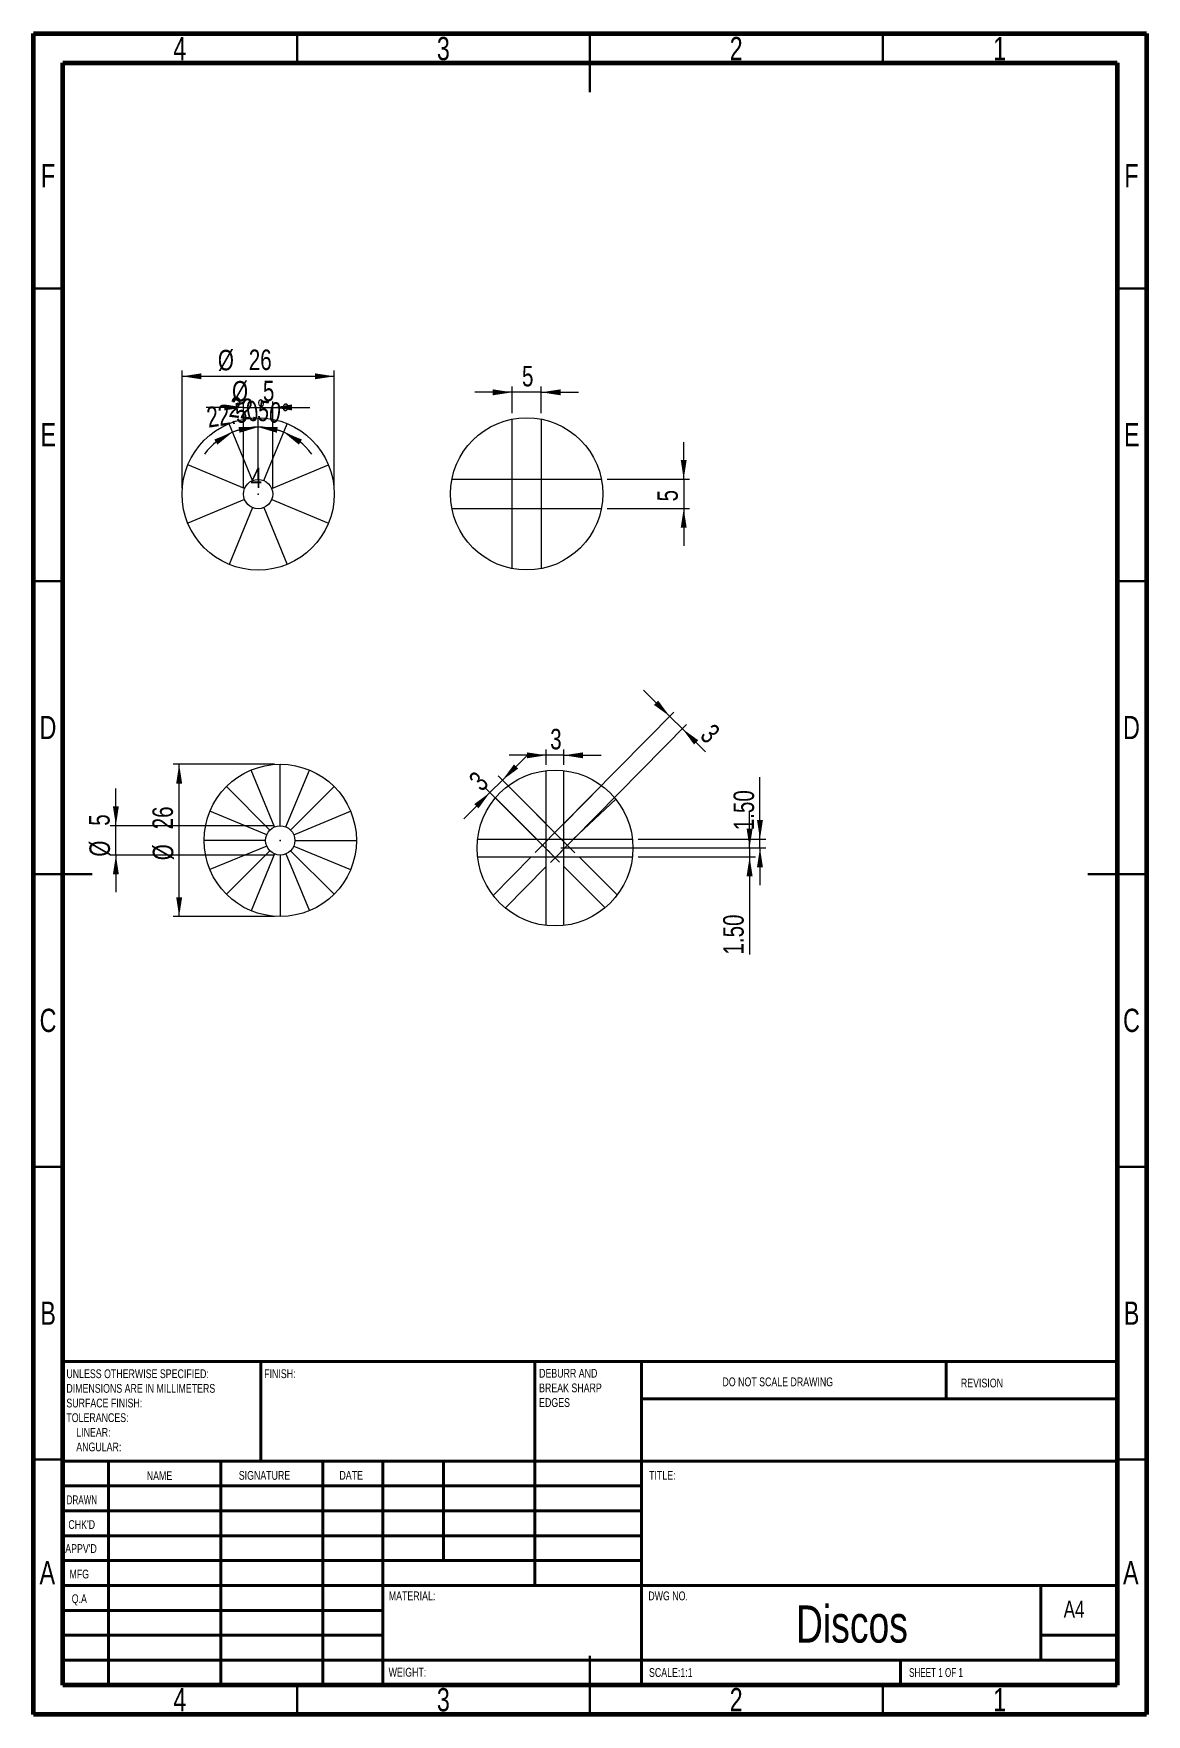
# Model space of a CAD drawing. Header units: millimetres. Extents: x 15 to 205, y 5 to 292.
import ezdxf

# ---------------------------------------------------------------- set-up
doc = ezdxf.new("R2010")
doc.units = ezdxf.units.MM
doc.header["$PDSIZE"] = -1
doc.linetypes.add('CENTERX2', pattern=[20.32, 12.7, -2.54, 2.54, -2.54])
doc.styles.add('SLDTEXTSTYLE0', font='TXT', dxfattribs={"width": 0.75})
doc.styles.add('SLDTEXTSTYLE1', font='TXT', dxfattribs={"width": 0.686449})
doc.styles.add('SLDTEXTSTYLE2', font='TXT', dxfattribs={"width": 0.6875})
doc.dimstyles.new('SLDDIMSTYLE0', dxfattribs={"dimtxt": 3.5, "dimasz": 3.302, "dimexe": 0, "dimexo": 0.0625, "dimgap": 0.875, "dimtad": 1, "dimrnd": 1e-09, "dimzin": 12, "dimdsep": 46, "dimtxsty": 'SLDTEXTSTYLE0', "dimsah": 1, "dimcen": 0.09, "dimadec": 0, "dimazin": 3, "dimtfac": 1, "dimtofl": 0, "dimtmove": 0, "dimatfit": 3, "dimfxl": 0, "dimfrac": 2, "dimtolj": 1, "dimtzin": 12, "dimarcsym": 0})
doc.dimstyles.new('SLDDIMSTYLE1', dxfattribs={"dimtxt": 3.5, "dimasz": 3.302, "dimexe": 0, "dimexo": 0.0625, "dimgap": 0.875, "dimtad": 1, "dimrnd": 1e-09, "dimzin": 12, "dimdsep": 46, "dimtxsty": 'SLDTEXTSTYLE0', "dimsah": 1, "dimcen": 0.09, "dimadec": 0, "dimazin": 3, "dimtfac": 1, "dimtmove": 0, "dimatfit": 0, "dimfxl": 0, "dimfrac": 2, "dimtolj": 1, "dimtzin": 12, "dimarcsym": 0})
doc.dimstyles.new('SLDDIMSTYLE2', dxfattribs={"dimtxt": 3.5, "dimasz": 3.302, "dimexe": 0, "dimexo": 0.0625, "dimgap": 0.875, "dimtad": 1, "dimdec": 4, "dimzin": 4, "dimdsep": 46, "dimtxsty": 'SLDTEXTSTYLE0', "dimsah": 1, "dimcen": 0.09, "dimazin": 1, "dimtfac": 1, "dimtofl": 0, "dimtmove": 0, "dimatfit": 3, "dimfxl": 0, "dimfrac": 2, "dimtolj": 1, "dimtzin": 12, "dimarcsym": 0})
doc.dimstyles.new('SLDDIMSTYLE3', dxfattribs={"dimtxt": 3.5, "dimasz": 3.302, "dimexe": 0, "dimexo": 0.0625, "dimgap": 0.875, "dimtad": 1, "dimrnd": 1e-09, "dimzin": 12, "dimdsep": 46, "dimtxsty": 'SLDTEXTSTYLE0', "dimblk1": 'NONE', "dimblk2": 'NONE', "dimsah": 1, "dimcen": 0.09, "dimadec": 0, "dimazin": 3, "dimtfac": 1, "dimtmove": 0, "dimatfit": 0, "dimldrblk": 'NONE', "dimfxl": 0, "dimfrac": 2, "dimtolj": 1, "dimtzin": 12, "dimarcsym": 0})
doc.dimstyles.new('SLDDIMSTYLE4', dxfattribs={"dimtxt": 3.5, "dimasz": 3.302, "dimexe": 0, "dimexo": 0.0625, "dimgap": 0.875, "dimtad": 1, "dimrnd": 1e-09, "dimzin": 4, "dimdsep": 46, "dimtxsty": 'SLDTEXTSTYLE0', "dimsah": 1, "dimcen": 0.09, "dimadec": 0, "dimazin": 1, "dimtfac": 1, "dimtmove": 0, "dimatfit": 0, "dimfxl": 0, "dimfrac": 2, "dimtolj": 1, "dimtzin": 12, "dimarcsym": 0})

# ---------------------------------------------------------------- blocks, each defined once
blk = doc.blocks.new('_D')
at = {"color": 7, "linetype": 'Continuous', "lineweight": 0}
for p, q in [((40.34, 214.38), (40.34, 234.48)), ((40.34, 233.48), (66.34, 233.48)), ((66.34, 214.38), (66.34, 234.48))]:
    blk.add_line(p, q, dxfattribs=at)
for points in [[(40.34, 233.48), (43.64, 232.98), (43.64, 233.99)], [(66.34, 233.48), (63.04, 233.99), (63.04, 232.98)]]:
    blk.add_solid(points, dxfattribs=at)
at = {"color": 7, "linetype": 'Continuous', "lineweight": 0, "char_height": 3.5, "attachment_point": 1, "style": 'SLDTEXTSTYLE0'}
for s, insert in [('%%c', (46.46, 238)), ('26', (51.74, 238.05))]:
    blk.add_mtext(s, dxfattribs=dict(at, insert=insert))
blk = doc.blocks.new('_D_1')
at = {"color": 7, "linetype": 'Continuous', "lineweight": 0}
for p, q in [((50.84, 228.17), (44.49, 228.17)), ((50.84, 214.38), (50.84, 229.17)), ((50.84, 228.17), (55.84, 228.17)), ((55.84, 214.38), (55.84, 229.17)), ((55.84, 228.17), (62.19, 228.17))]:
    blk.add_line(p, q, dxfattribs=at)
for points in [[(50.84, 228.17), (47.54, 228.68), (47.54, 227.66)], [(55.84, 228.17), (59.14, 227.66), (59.14, 228.68)]]:
    blk.add_solid(points, dxfattribs=at)
at = {"color": 7, "linetype": 'Continuous', "lineweight": 0, "char_height": 3.5, "attachment_point": 1, "style": 'SLDTEXTSTYLE0'}
for s, insert in [('%%c', (48.88, 232.68)), ('5', (54.15, 232.74))]:
    blk.add_mtext(s, dxfattribs=dict(at, insert=insert))
blk = doc.blocks.new('_D_2')
at = {"color": 7, "linetype": 'Continuous', "lineweight": 0}
for start, end in [(112.5, 143.3318), (90, 112.5), (59.1682, 90)]:
    blk.add_arc((53.34, 213.38), 11.42, start, end, dxfattribs=at)
for points in [[(48.97, 223.94), (45.86, 222.69), (46.38, 221.82)], [(53.34, 224.81), (56.54, 223.84), (56.68, 224.85)]]:
    blk.add_solid(points, dxfattribs=at)
at = {"color": 7, "linetype": 'Continuous', "lineweight": 0, "insert": (44.35, 228.17), "char_height": 3.5, "attachment_point": 1, "rotation": 8.3048, "style": 'SLDTEXTSTYLE0'}
blk.add_mtext('22.50°', dxfattribs=at)
blk = doc.blocks.new('_D_3')
at = {"color": 7, "linetype": 'Continuous', "lineweight": 0}
for start, end in [(90, 120.8318), (67.5, 90), (36.6682, 67.5)]:
    blk.add_arc((53.34, 213.38), 11.42, start, end, dxfattribs=at)
for points in [[(53.34, 224.81), (50, 224.85), (50.14, 223.84)], [(57.71, 223.94), (60.29, 221.82), (60.81, 222.69)]]:
    blk.add_solid(points, dxfattribs=at)
at = {"color": 7, "linetype": 'Continuous', "lineweight": 0, "insert": (48.7, 230.06), "char_height": 3.5, "attachment_point": 1, "rotation": 352.5697, "style": 'SLDTEXTSTYLE0'}
blk.add_mtext('22.50°', dxfattribs=at)
blk = doc.blocks.new('_D_4')
at = {"color": 7, "linetype": 'Continuous', "lineweight": 0, "insert": (52.04, 217.89), "char_height": 3.5, "attachment_point": 1, "style": 'SLDTEXTSTYLE0'}
blk.add_mtext('4', dxfattribs=at)
blk = doc.blocks.new('_NONE')
blk = doc.blocks.new('_D_5')
at = {"color": 7, "linetype": 'Continuous', "lineweight": 0}
for p, q in [((96.69, 230.75), (90.34, 230.75)), ((96.69, 227.17), (96.69, 231.75)), ((101.69, 230.75), (96.69, 230.75)), ((101.69, 227.17), (101.69, 231.75)), ((101.69, 230.75), (108.04, 230.75))]:
    blk.add_line(p, q, dxfattribs=at)
for points in [[(96.69, 230.75), (93.39, 231.26), (93.39, 230.24)], [(101.69, 230.75), (104.99, 230.24), (104.99, 231.26)]]:
    blk.add_solid(points, dxfattribs=at)
at = {"color": 7, "linetype": 'Continuous', "lineweight": 0, "insert": (98.39, 235.26), "char_height": 3.5, "attachment_point": 1, "style": 'SLDTEXTSTYLE0'}
blk.add_mtext('5', dxfattribs=at)
blk = doc.blocks.new('_D_6')
at = {"color": 7, "linetype": 'Continuous', "lineweight": 0}
for p, q in [((126, 215.91), (126, 222.26)), ((112.95, 215.91), (127, 215.91)), ((126, 215.91), (126, 210.91)), ((112.95, 210.91), (127, 210.91)), ((126, 210.91), (126, 204.56))]:
    blk.add_line(p, q, dxfattribs=at)
for points in [[(126, 215.91), (126.51, 219.21), (125.49, 219.21)], [(126, 210.91), (125.49, 207.61), (126.51, 207.61)]]:
    blk.add_solid(points, dxfattribs=at)
at = {"color": 7, "linetype": 'Continuous', "lineweight": 0, "insert": (121.49, 212.12), "char_height": 3.5, "attachment_point": 1, "rotation": 90, "style": 'SLDTEXTSTYLE0'}
blk.add_mtext('5', dxfattribs=at)
blk = doc.blocks.new('_D_7')
at = {"color": 7, "linetype": 'Continuous', "lineweight": 0}
for p, q in [((56.11, 167.24), (38.85, 167.24)), ((39.85, 141.24), (39.85, 167.24)), ((56.11, 141.24), (38.85, 141.24))]:
    blk.add_line(p, q, dxfattribs=at)
for points in [[(39.85, 167.24), (39.34, 163.94), (40.36, 163.94)], [(39.85, 141.24), (40.36, 144.54), (39.34, 144.54)]]:
    blk.add_solid(points, dxfattribs=at)
at = {"color": 7, "linetype": 'Continuous', "lineweight": 0, "char_height": 3.5, "attachment_point": 1, "rotation": 90, "style": 'SLDTEXTSTYLE0'}
for s, insert in [('26', (35.29, 156.13)), ('%%c', (35.34, 150.85))]:
    blk.add_mtext(s, dxfattribs=dict(at, insert=insert))
blk = doc.blocks.new('_D_8')
at = {"color": 7, "linetype": 'Continuous', "lineweight": 0}
for p, q in [((95.04, 164.53), (99.53, 169.02)), ((95.04, 164.53), (92.92, 162.41)), ((107.43, 152.14), (94.34, 165.24)), ((92.92, 162.41), (88.43, 157.92)), ((104.82, 150.51), (92.21, 163.11))]:
    blk.add_line(p, q, dxfattribs=at)
for points in [[(95.04, 164.53), (97.74, 166.5), (97.02, 167.22)], [(92.92, 162.41), (90.23, 160.43), (90.95, 159.71)]]:
    blk.add_solid(points, dxfattribs=at)
at = {"color": 7, "linetype": 'Continuous', "lineweight": 0, "insert": (89.04, 164.91), "char_height": 3.5, "attachment_point": 1, "rotation": 45, "style": 'SLDTEXTSTYLE0'}
blk.add_mtext('3', dxfattribs=at)
blk = doc.blocks.new('_D_9')
at = {"color": 7, "linetype": 'Continuous', "lineweight": 0}
for p, q in [((123.64, 175.41), (119.12, 179.87)), ((100.66, 152.15), (124.34, 176.12)), ((125.77, 173.3), (123.64, 175.41)), ((103.23, 150.48), (126.47, 174.01)), ((125.77, 173.3), (129.74, 169.38))]:
    blk.add_line(p, q, dxfattribs=at)
for points in [[(123.64, 175.41), (121.64, 178.09), (120.93, 177.37)], [(125.77, 173.3), (127.76, 170.62), (128.48, 171.34)]]:
    blk.add_solid(points, dxfattribs=at)
at = {"color": 7, "linetype": 'Continuous', "lineweight": 0, "insert": (131.07, 174.41), "char_height": 3.5, "attachment_point": 1, "rotation": 315.3554, "style": 'SLDTEXTSTYLE0'}
blk.add_mtext('3', dxfattribs=at)
blk = doc.blocks.new('_D_10')
at = {"color": 7, "linetype": 'Continuous', "lineweight": 0}
for p, q in [((102.53, 167.16), (102.53, 169.77)), ((105.53, 167.16), (105.53, 169.77)), ((102.53, 168.77), (96.18, 168.77)), ((105.53, 168.77), (102.53, 168.77)), ((105.53, 168.77), (111.88, 168.77))]:
    blk.add_line(p, q, dxfattribs=at)
for points in [[(102.53, 168.77), (99.23, 169.27), (99.23, 168.26)], [(105.53, 168.77), (108.83, 168.26), (108.83, 169.27)]]:
    blk.add_solid(points, dxfattribs=at)
at = {"color": 7, "linetype": 'Continuous', "lineweight": 0, "insert": (103.2, 173.28), "char_height": 3.5, "attachment_point": 1, "style": 'SLDTEXTSTYLE0'}
blk.add_mtext('3', dxfattribs=at)
blk = doc.blocks.new('_D_11')
at = {"color": 7, "linetype": 'Continuous', "lineweight": 0}
for p, q in [((139.02, 154.44), (139.02, 165.03)), ((105.03, 152.94), (140.02, 152.94)), ((118.25, 154.44), (140.02, 154.44)), ((139.02, 152.94), (139.02, 154.44)), ((139.02, 152.94), (139.02, 146.59))]:
    blk.add_line(p, q, dxfattribs=at)
for points in [[(139.02, 154.44), (139.53, 157.74), (138.51, 157.74)], [(139.02, 152.94), (138.51, 149.63), (139.53, 149.63)]]:
    blk.add_solid(points, dxfattribs=at)
at = {"color": 7, "linetype": 'Continuous', "lineweight": 0, "insert": (134.51, 155.98), "char_height": 3.5, "attachment_point": 1, "rotation": 90, "style": 'SLDTEXTSTYLE0'}
blk.add_mtext('1.50', dxfattribs=at)
blk = doc.blocks.new('_D_12')
at = {"color": 7, "linetype": 'Continuous', "lineweight": 0}
for p, q in [((137.25, 152.94), (137.25, 159.29)), ((105.03, 152.94), (138.25, 152.94)), ((137.25, 152.94), (137.25, 151.44)), ((118.25, 151.44), (138.25, 151.44)), ((137.25, 151.44), (137.25, 134.75))]:
    blk.add_line(p, q, dxfattribs=at)
for points in [[(137.25, 152.94), (137.76, 156.24), (136.74, 156.24)], [(137.25, 151.44), (136.74, 148.13), (137.76, 148.13)]]:
    blk.add_solid(points, dxfattribs=at)
at = {"color": 7, "linetype": 'Continuous', "lineweight": 0, "insert": (132.74, 134.75), "char_height": 3.5, "attachment_point": 1, "rotation": 90, "style": 'SLDTEXTSTYLE0'}
blk.add_mtext('1.50', dxfattribs=at)
blk = doc.blocks.new('_D_13')
at = {"color": 7, "linetype": 'Continuous', "lineweight": 0}
for p, q in [((29.05, 156.74), (29.05, 163.09)), ((56.11, 156.74), (28.05, 156.74)), ((29.05, 151.74), (29.05, 156.74)), ((56.11, 151.74), (28.05, 151.74)), ((29.05, 151.74), (29.05, 145.39))]:
    blk.add_line(p, q, dxfattribs=at)
for points in [[(29.05, 156.74), (29.55, 160.04), (28.54, 160.04)], [(29.05, 151.74), (28.54, 148.44), (29.55, 148.44)]]:
    blk.add_solid(points, dxfattribs=at)
at = {"color": 7, "linetype": 'Continuous', "lineweight": 0, "char_height": 3.5, "attachment_point": 1, "rotation": 90, "style": 'SLDTEXTSTYLE0'}
for s, insert in [('5', (24.48, 156.74)), ('%%c', (24.53, 151.47))]:
    blk.add_mtext(s, dxfattribs=dict(at, insert=insert))
blk = doc.blocks.new('SW_NOTE_0')
at = {"color": 0, "linetype": 'Continuous', "lineweight": 0, "char_height": 1.5, "attachment_point": 1, "style": 'SLDTEXTSTYLE0'}
for s, insert in [('UNLESS OTHERWISE SPECIFIED:', (0, 1.93)), ('DIMENSIONS ARE IN MILLIMETERS', (0, -0.57)), ('TOLERANCES:', (0, -5.57)), ('SURFACE FINISH:', (0, -3.07)), ('LINEAR:', (1.69, -8.07)), ('ANGULAR:', (1.69, -10.57))]:
    blk.add_mtext(s, dxfattribs=dict(at, insert=insert))
blk = doc.blocks.new('SW_NOTE_1')
at = {"color": 0, "linetype": 'Continuous', "lineweight": 0, "char_height": 1.5, "attachment_point": 1, "style": 'SLDTEXTSTYLE0'}
for s, insert in [('DEBURR AND', (0, 1.93)), ('BREAK SHARP', (0, -0.57)), ('EDGES', (0, -3.07))]:
    blk.add_mtext(s, dxfattribs=dict(at, insert=insert))

msp = doc.modelspace()

# ---------------------------------------------------------------- linework, layer by layer
at = {"color": 7, "linetype": 'Continuous', "lineweight": 60}
for p, q in [((15, 5), (15, 292)), ((15, 292), (205, 292)), ((205, 292), (205, 5)), ((20, 10), (20, 287)), ((20, 287), (200, 287)), ((200, 287), (200, 10)), ((200, 10), (20, 10)), ((205, 5), (15, 5))]:
    msp.add_line(p, q, dxfattribs=at)
at = {"color": 7, "linetype": 'Continuous', "lineweight": 30}
for p, q in [((60, 287), (60, 292)), ((110, 292), (110, 282)), ((110, 287), (110, 292)), ((160, 287), (160, 292)), ((20, 248.5), (15, 248.5)), ((200, 248.5), (205, 248.5)), ((20, 198.5), (15, 198.5)), ((200, 198.5), (205, 198.5)), ((15, 148.5), (25, 148.5)), ((20, 148.5), (15, 148.5)), ((205, 148.5), (195, 148.5)), ((200, 148.5), (205, 148.5)), ((20, 98.5), (15, 98.5)), ((200, 98.5), (205, 98.5)), ((20, 48.5), (15, 48.5)), ((200, 48.5), (205, 48.5)), ((110, 5), (110, 15)), ((60, 10), (60, 5)), ((110, 10), (110, 5)), ((160, 10), (160, 5))]:
    msp.add_line(p, q, dxfattribs=at)
at = {"color": 7, "linetype": 'Continuous', "lineweight": 0}
for p, q in [((52.38031, 215.69095), (48.36214, 225.39168)), ((53.33702, 215.88125), (53.33702, 226.38125)), ((54.29373, 215.69095), (58.31191, 225.39168)), ((96.69209, 200.65343), (96.69209, 226.16813)), ((101.69209, 200.65343), (101.69209, 226.16813)), ((51.02732, 214.33796), (41.32659, 218.35613)), ((55.64672, 214.33796), (65.34746, 218.35613)), ((86.43474, 215.91078), (111.94945, 215.91078)), ((51.02732, 212.42454), (41.32659, 208.40636)), ((55.64672, 212.42454), (65.34746, 208.40636)), ((52.38031, 211.07155), (48.36214, 201.37081)), ((54.29373, 211.07155), (58.31191, 201.37081)), ((86.43474, 210.91078), (111.94945, 210.91078)), ((57.11417, 156.73709), (57.11417, 167.23709)), ((56.15746, 156.54679), (52.13928, 166.24753)), ((58.07088, 156.54679), (62.08905, 166.24753)), ((102.52823, 139.71269), (102.52823, 166.15845)), ((105.52823, 139.71269), (105.52823, 166.15845)), ((105.52823, 157.07571), (111.97902, 163.60701)), ((55.3464, 156.00486), (47.92178, 163.42948)), ((58.88194, 156.00486), (66.30656, 163.42948)), ((100.89373, 154.43557), (93.83658, 161.49272)), ((102.52823, 157.04371), (96.01315, 163.5588)), ((107.13721, 154.43557), (114.40967, 161.26146)), ((54.80447, 155.1938), (45.10373, 159.21198)), ((59.42387, 155.1938), (69.1246, 159.21198)), ((54.61417, 154.23709), (44.11417, 154.23709)), ((54.80447, 153.28038), (45.10373, 149.26221)), ((55.3464, 152.46933), (47.92178, 145.0447)), ((58.88194, 152.46933), (66.30656, 145.0447)), ((59.42387, 153.28038), (69.1246, 149.26221)), ((59.61417, 154.23709), (70.11417, 154.23709)), ((90.80535, 154.43557), (117.25111, 154.43557)), ((101.76335, 153.26384), (101.91347, 153.41583)), ((102.0457, 153.28361), (101.91347, 153.41583)), ((103.06062, 152.26869), (102.52823, 152.80107)), ((105.52823, 154.04371), (104.99585, 154.5761)), ((105.00299, 152.27471), (105.52823, 152.80651)), ((56.15746, 151.92739), (52.13928, 142.22666)), ((57.11417, 151.73709), (57.11417, 141.23709)), ((58.07088, 151.92739), (62.08905, 142.22666)), ((90.80535, 151.43557), (117.25111, 151.43557)), ((93.45623, 144.85304), (99.95762, 151.43557)), ((95.53611, 142.68967), (102.52823, 149.76907)), ((112.58538, 142.74392), (105.52823, 149.80107)), ((114.65146, 144.92048), (108.13637, 151.43557))]:
    msp.add_line(p, q, dxfattribs=at)
at = {"color": 7, "linetype": 'CENTERX2', "lineweight": 0}
msp.add_line((106.13652, 153.42239), (106.14955, 153.42239), dxfattribs=at)
at = {"color": 7, "linetype": 'Continuous', "lineweight": 40}
for p, q in [((20, 65.25), (200, 65.25)), ((20, 65.25), (20, 10)), ((53.8, 48.25), (53.8, 65.25)), ((100.6, 65.25), (100.6, 27)), ((118.8, 65.25), (118.8, 10)), ((170.8, 58.875), (170.8, 65.25)), ((200, 58.875), (118.8, 58.875)), ((200, 48.25), (20, 48.25)), ((27.8, 48.25), (27.8, 10)), ((46.99095, 48.25), (46.99095, 10)), ((64.39893, 48.25), (64.39893, 10)), ((74.6, 10), (74.6, 48.25)), ((85, 31.25), (85, 48.25)), ((118.8, 44), (20, 44)), ((118.8, 39.75), (20, 39.75)), ((118.8, 35.5), (20, 35.5)), ((118.8, 31.25), (20, 31.25)), ((74.6, 27), (20, 27)), ((74.6, 27), (200, 27)), ((187, 14.25), (187, 27)), ((74.6, 22.74993), (20, 22.74993)), ((74.6, 18.5), (20, 18.5)), ((200, 18.5), (187, 18.5)), ((20, 14.25), (200, 14.25)), ((163, 10), (163, 14.25))]:
    msp.add_line(p, q, dxfattribs=at)
at = {"color": 7, "linetype": 'Continuous', "lineweight": 0}
for centre, radius in [((53.33702, 213.38125), 13), ((99.19209, 213.41078), 13), ((53.33702, 213.38125), 2.5), ((57.11417, 154.23709), 13), ((104.02823, 152.93557), 13.30769), ((57.11417, 154.23709), 2.5)]:
    msp.add_circle(centre, radius, dxfattribs=at)
for p in [(53.33702, 213.38125), (57.11417, 154.23709)]:
    msp.add_point(p, dxfattribs=at)

# ---------------------------------------------------------------- block references
for name, p in [('SW_NOTE_0', (20.59367, 61.98737)), ('SW_NOTE_1', (101.30922, 62.06949))]:
    msp.add_blockref(name, p, dxfattribs=at)

# ---------------------------------------------------------------- texts
for s, insert, char_height, attachment_point, style in [('4', (39.96004, 291.43408), 3.96875, 2, 'SLDTEXTSTYLE0'), ('3', (84.96004, 291.43408), 3.96875, 2, 'SLDTEXTSTYLE0'), ('2', (134.96004, 291.43408), 3.96875, 2, 'SLDTEXTSTYLE0'), ('1', (179.96004, 291.43408), 3.96875, 2, 'SLDTEXTSTYLE0'), ('F', (17.45774, 269.74505), 3.96875, 2, 'SLDTEXTSTYLE0'), ('F', (202.45774, 269.74505), 3.96875, 2, 'SLDTEXTSTYLE0'), ('E', (17.50781, 225.49505), 3.96875, 2, 'SLDTEXTSTYLE0'), ('E', (202.50781, 225.49505), 3.96875, 2, 'SLDTEXTSTYLE0'), ('D', (17.45269, 175.49505), 3.96875, 2, 'SLDTEXTSTYLE0'), ('D', (202.45269, 175.49505), 3.96875, 2, 'SLDTEXTSTYLE0'), ('C', (17.45866, 125.49505), 3.96875, 2, 'SLDTEXTSTYLE0'), ('C', (202.45866, 125.49505), 3.96875, 2, 'SLDTEXTSTYLE0'), ('B', (17.4706, 75.49505), 3.96875, 2, 'SLDTEXTSTYLE0'), ('B', (202.4706, 75.49505), 3.96875, 2, 'SLDTEXTSTYLE0'), ('FINISH:', (54.37129, 63.91927), 1.5, 1, 'SLDTEXTSTYLE0'), ('DO NOT SCALE DRAWING', (132.61464, 62.53299), 1.5, 1, 'SLDTEXTSTYLE0'), ('REVISION', (173.32758, 62.33491), 1.5, 1, 'SLDTEXTSTYLE0'), ('NAME', (34.32224, 46.50148), 1.5, 1, 'SLDTEXTSTYLE0'), ('SIGNATURE', (50.03359, 46.56176), 1.5, 1, 'SLDTEXTSTYLE0'), ('DATE', (67.2147, 46.57618), 1.5, 1, 'SLDTEXTSTYLE0'), ('TITLE:', (120.09016, 46.57618), 1.5, 1, 'SLDTEXTSTYLE0'), ('DRAWN', (20.64336, 42.38478), 1.5, 1, 'SLDTEXTSTYLE1'), ("CHK'D", (20.93922, 38.16185), 1.5, 1, 'SLDTEXTSTYLE0'), ("APPV'D", (20.40172, 34.06587), 1.5, 1, 'SLDTEXTSTYLE0'), ('A', (17.33969, 31.18408), 3.96875, 2, 'SLDTEXTSTYLE0'), ('MFG', (21.12401, 29.71578), 1.5, 1, 'SLDTEXTSTYLE0'), ('A', (202.33969, 31.18408), 3.96875, 2, 'SLDTEXTSTYLE0'), ('MATERIAL:', (75.64586, 25.98606), 1.5, 1, 'SLDTEXTSTYLE0'), ('DWG NO.', (119.953, 25.98606), 1.5, 1, 'SLDTEXTSTYLE0'), ('Q.A', (21.50904, 25.50466), 1.5, 1, 'SLDTEXTSTYLE0'), ('Discos', (154.72864, 23.60691), 6.35, 2, 'SLDTEXTSTYLE0'), ('A4', (190.87116, 24.40639), 2.910417, 1, 'SLDTEXTSTYLE0'), ('WEIGHT:', (75.61781, 12.94931), 1.4986, 1, 'SLDTEXTSTYLE0'), ('SCALE:1:1', (120.07397, 12.90009), 1.5, 1, 'SLDTEXTSTYLE0'), ('SHEET 1 OF 1', (164.47829, 12.90009), 1.5, 1, 'SLDTEXTSTYLE2'), ('4', (39.96004, 9.49505), 3.96875, 2, 'SLDTEXTSTYLE0'), ('3', (84.96004, 9.49505), 3.96875, 2, 'SLDTEXTSTYLE0'), ('2', (134.96004, 9.49505), 3.96875, 2, 'SLDTEXTSTYLE0'), ('1', (179.96004, 9.49505), 3.96875, 2, 'SLDTEXTSTYLE0')]:
    msp.add_mtext(s, dxfattribs=dict(at, insert=insert, char_height=char_height, attachment_point=attachment_point, style=style))

# ---------------------------------------------------------------- dimensions: what is measured, and where the dimension line sits
for base, p1, p2, dimstyle, picture, middle in [((66.33702, 236.28823), (40.33702, 213.38125), (66.33702, 213.38125), 'SLDDIMSTYLE0', '_D', (51.68694, 236.28823)), ((55.83702, 230.9752), (50.83702, 213.38125), (55.83702, 213.38125), 'SLDDIMSTYLE1', '_D_1', (52.80872, 230.9752))]:
    dim = msp.add_linear_dim(base=base, p1=p1, p2=p2, text='%%c<>', dimstyle=dimstyle, dxfattribs=at)
    dim.commit()
    dim.dimension.update_dxf_attribs({"geometry": picture, "text_midpoint": middle, "dimtype": 160})
for base, p1, p2, picture, middle in [((96.69209, 230.75213), (101.69209, 226.16813), (96.69209, 226.16813), '_D_5', (99.68481, 230.75213)), ((102.52823, 168.76605), (105.52823, 166.15845), (102.52823, 166.15845), '_D_10', (104.49029, 168.76605))]:
    dim = msp.add_linear_dim(base=base, p1=p1, p2=p2, dimstyle='SLDDIMSTYLE1', dxfattribs=at)
    dim.commit()
    dim.dimension.update_dxf_attribs({"geometry": picture, "text_midpoint": middle, "dimtype": 160})
for base, line1, line2, picture, middle in [((51.10829, 224.58582), ((53.33702, 226.38125), (53.33702, 215.88125)), ((48.36214, 225.39168), (52.38031, 215.69095)), '_D_2', (51.68694, 224.68554)), ((55.56575, 224.58582), ((58.31191, 225.39168), (54.29373, 215.69095)), ((53.33702, 226.38125), (53.33702, 215.88125)), '_D_3', (54.81439, 224.7094))]:
    dim = msp.add_angular_dim_2l(base=base, line1=line1, line2=line2, dimstyle='SLDDIMSTYLE2', dxfattribs=at)
    dim.commit()
    dim.dimension.update_dxf_attribs({"geometry": picture, "text_midpoint": middle, "dimtype": 162})
for base, p1, p2, angle, dimstyle, picture, middle in [((126.00249, 210.91078), (111.94945, 215.91078), (111.94945, 210.91078), 90, 'SLDDIMSTYLE1', '_D_6', (126.00249, 213.41078)), ((53.33702, 212.42454), (54.29373, 215.69095), (55.64672, 212.42454), 90, 'SLDDIMSTYLE3', '_D_4', (53.33702, 213.38125)), ((123.63542, 175.40891), (102.52823, 149.76907), (99.95762, 151.43557), 315.3553532, 'SLDDIMSTYLE1', '_D_9', (128.81504, 170.29314)), ((92.9219, 162.40741), (108.13637, 151.43557), (105.52823, 149.80107), 45, 'SLDDIMSTYLE1', '_D_8', (93.14355, 162.62907)), ((139.01916, 154.43557), (104.02823, 152.93557), (117.25111, 154.43557), 90, 'SLDDIMSTYLE4', '_D_11', (139.01916, 160.501)), ((137.25096, 151.43557), (104.02823, 152.93557), (117.25111, 151.43557), 90, 'SLDDIMSTYLE4', '_D_12', (137.25096, 139.27913))]:
    dim = msp.add_linear_dim(base=base, p1=p1, p2=p2, angle=angle, dimstyle=dimstyle, dxfattribs=at)
    dim.commit()
    dim.dimension.update_dxf_attribs({"geometry": picture, "text_midpoint": middle, "dimtype": 160})
for base, p1, p2, dimstyle, picture, middle in [((37.04535, 167.23709), (57.11417, 141.23709), (57.11417, 167.23709), 'SLDDIMSTYLE0', '_D_7', (37.04535, 156.07752)), ((29.04549, 156.73709), (57.11417, 151.73709), (57.11417, 156.73709), 'SLDDIMSTYLE1', '_D_13', (29.04549, 155.39812))]:
    dim = msp.add_linear_dim(base=base, p1=p1, p2=p2, angle=90, text='%%c<>', dimstyle=dimstyle, dxfattribs=at)
    dim.commit()
    dim.dimension.update_dxf_attribs({"geometry": picture, "text_midpoint": middle, "dimtype": 160})

doc.saveas('drawing.dxf')
